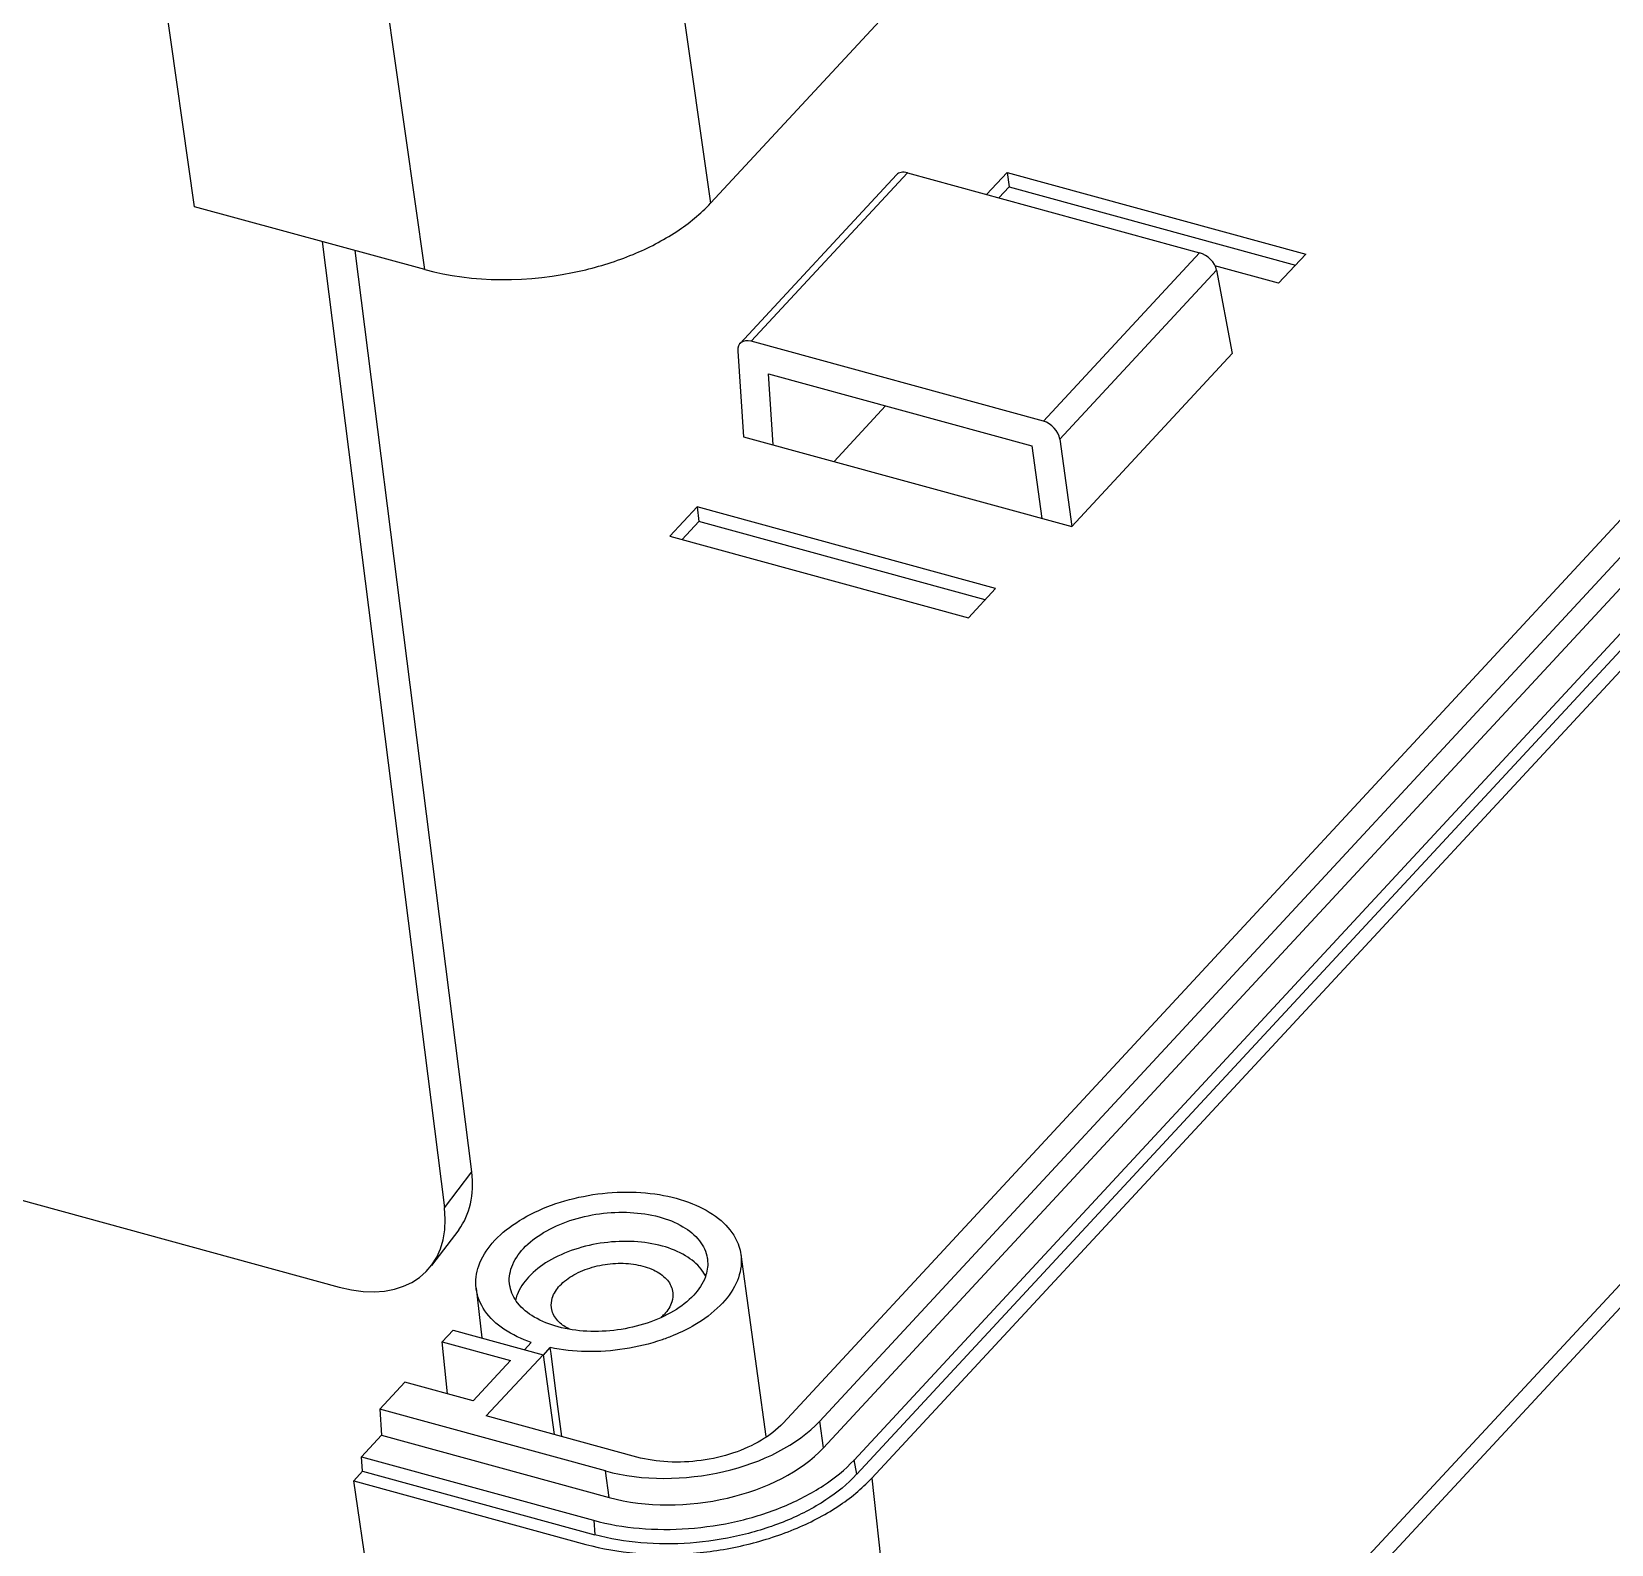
# Model space of a CAD drawing. Header units: inches. Extents: x 1964 to 3446, y -1690 to -1141.
# Drawn here: x 2158.54 to 2203.74, y -1621.33 to -1578.05 of the extents above; entities that cross this region are included whole.
import ezdxf

# ---------------------------------------------------------------- set-up
doc = ezdxf.new("R2010")
doc.units = ezdxf.units.IN
doc.header["$MEASUREMENT"] = 0
doc.layers.get('0').update_dxf_attribs({"linetype": 'CONTINUOUS'})

msp = doc.modelspace()

# ---------------------------------------------------------------- linework, layer by layer
at = {"color": 7, "linetype": 'Continuous'}
for p, q in [((2177.964, -1582.964), (2278.993, -1473.99)), ((2281.372, -1508.566), (2180.043, -1617.863)), ((2281.915, -1509.056), (2181.091, -1617.808)), ((2181.198, -1618.567), (2282.071, -1509.762)), ((2182.075, -1618.921), (2283.11, -1509.94)), ((2182.153, -1619.322), (2283.183, -1510.347)), ((2182.581, -1619.438), (2283.61, -1510.464)), ((2284.229, -1527.345), (2184.303, -1635.128)), ((2283.916, -1528.357), (2183.991, -1636.14)), ((2175.26, -1563.893), (2177.964, -1582.964)), ((2163.209, -1583.062), (2160.552, -1564.325)), ((2169.79, -1584.862), (2167.036, -1565.441)), ((2178.812, -1586.976), (2183.287, -1582.15)), ((2179.132, -1586.912), (2183.599, -1582.093)), ((2183.599, -1582.093), (2191.96, -1584.379)), ((2185.868, -1582.714), (2186.455, -1582.08)), ((2186.455, -1582.08), (2186.511, -1582.495)), ((2186.455, -1582.08), (2194.995, -1584.416)), ((2186.22, -1582.81), (2186.511, -1582.495)), ((2186.511, -1582.495), (2194.7, -1584.734)), ((2169.79, -1584.862), (2163.209, -1583.062)), ((2166.855, -1584.059), (2170.354, -1611.706)), ((2171.136, -1610.678), (2167.8, -1584.318)), ((2191.96, -1584.379), (2187.493, -1589.198)), ((2194.221, -1585.25), (2194.995, -1584.416)), ((2187.96, -1589.711), (2192.444, -1584.874)), ((2194.221, -1585.25), (2192.398, -1584.752)), ((2192.444, -1584.874), (2192.894, -1587.259)), ((2178.745, -1587.191), (2178.908, -1589.643)), ((2187.493, -1589.198), (2179.132, -1586.912)), ((2188.302, -1592.212), (2192.894, -1587.259)), ((2179.762, -1589.877), (2179.627, -1587.845)), ((2179.627, -1587.845), (2187.165, -1589.906)), ((2075.102, -1588.752), (2167.348, -1613.975)), ((2182.976, -1588.761), (2181.501, -1590.352)), ((2178.908, -1589.643), (2188.302, -1592.212)), ((2187.165, -1589.906), (2187.448, -1591.979)), ((2187.96, -1589.711), (2188.302, -1592.212)), ((2176.807, -1592.487), (2177.581, -1591.652)), ((2177.581, -1591.652), (2177.638, -1592.067)), ((2186.121, -1593.987), (2177.581, -1591.652)), ((2177.638, -1592.067), (2177.159, -1592.583)), ((2185.826, -1594.306), (2177.638, -1592.067)), ((2176.807, -1592.487), (2185.347, -1594.822)), ((2185.347, -1594.822), (2186.121, -1593.987)), ((2170.354, -1611.706), (2171.136, -1610.678)), ((2170.764, -1612.331), (2169.982, -1613.359)), ((2178.837, -1613.043), (2179.553, -1618.252)), ((2171.261, -1614.002), (2171.426, -1615.429)), ((2170.602, -1615.204), (2170.29, -1615.54)), ((2170.602, -1615.204), (2173.175, -1615.907)), ((2170.443, -1617.03), (2170.29, -1615.54)), ((2170.29, -1615.54), (2172.247, -1616.075)), ((2172.839, -1615.557), (2172.648, -1615.763)), ((2173.185, -1615.917), (2173.381, -1615.705)), ((2173.404, -1615.877), (2173.381, -1615.705)), ((2172.247, -1616.075), (2171.176, -1617.23)), ((2173.175, -1615.907), (2171.552, -1617.657)), ((2173.175, -1615.907), (2173.499, -1618.19)), ((2173.523, -1616.799), (2173.404, -1615.877)), ((2169.219, -1616.695), (2168.504, -1617.467)), ((2171.176, -1617.23), (2169.219, -1616.695)), ((2173.599, -1617.387), (2173.523, -1616.799)), ((2168.504, -1617.467), (2168.558, -1618.211)), ((2174.96, -1619.232), (2168.504, -1617.467)), ((2173.711, -1618.248), (2173.599, -1617.387)), ((2175.858, -1618.835), (2171.552, -1617.657)), ((2181.198, -1618.567), (2181.091, -1617.808)), ((2168.558, -1618.211), (2167.984, -1618.83)), ((2168.558, -1618.211), (2175.068, -1619.99)), ((2168.014, -1619.243), (2167.984, -1618.83)), ((2167.984, -1618.83), (2174.621, -1620.645)), ((2182.153, -1619.322), (2182.08, -1618.915)), ((2167.759, -1619.518), (2168.014, -1619.243)), ((2168.014, -1619.243), (2174.662, -1621.061)), ((2175.068, -1619.99), (2174.96, -1619.232)), ((2182.581, -1619.438), (2184.303, -1635.128)), ((2169.911, -1634.124), (2167.759, -1619.518)), ((2167.759, -1619.518), (2174.4, -1621.334)), ((2174.625, -1620.645), (2174.662, -1621.061))]:
    msp.add_line(p, q, dxfattribs=at)
for centre, radius, start, end in [((2176.708, -1614.236), 1.26, 37.0446, 38.143), ((2173.524, -1614.592), 1.159, 160.1107, 168.2614), ((2175.646, -1613.817), 1.366, 311.7252, 317.1133)]:
    msp.add_arc(centre, radius, start, end, dxfattribs=at)
for centre, major_axis, ratio, start_param, end_param in [((2183.659, -1582.484), (-0.376, 0.33), 0.640073, -0.920404, -0.018259), ((2192.02, -1584.771), (-0.376, 0.33), 0.640073, -2.456294, -0.920404), ((2172.841, -1581.551), (5.954, 0.749), 0.590668, -2.181407, -1.397379), ((2179.174, -1587.322), (-0.356, 0.351), 0.681171, -0.882165, 0.653725), ((2187.535, -1589.608), (-0.356, 0.351), 0.681171, -2.418054, -0.882165), ((2167.714, -1609.734), (2.939, -2.729), 0.659174, 0.064417, 0.667435), ((2166.932, -1610.762), (2.939, -2.729), 0.659174, 5.382563, 6.950621), ((2177.249, -1616.749), (4.465, 0.561), 0.590668, -2.181407, -0.61335), ((2177.356, -1617.508), (4.465, 0.561), 0.590668, -2.181407, -0.61335)]:
    msp.add_ellipse(centre, major_axis=major_axis, ratio=ratio, start_param=start_param, end_param=end_param, dxfattribs=at)
for points, start_tangent, end_tangent in [([(2174.304, -1584.886), (2175.752, -1584.425), (2177.002, -1583.768), (2177.969, -1582.959)], (0.974081, 0.226199), (0.679871, 0.733332)), ([(2171.261, -1614.002), (2171.337, -1613.365), (2171.725, -1612.717), (2172.394, -1612.139), (2173.287, -1611.679), (2174.33, -1611.376), (2175.433, -1611.256), (2176.504, -1611.328), (2177.452, -1611.587), (2178.198, -1612.012), (2178.677, -1612.565), (2178.836, -1613.044)], (-0.113829, 0.9935), (0.140469, -0.990085)), ([(2172.615, -1612.871), (2173.19, -1612.415), (2173.944, -1612.072), (2174.795, -1611.875), (2175.673, -1611.838), (2176.496, -1611.964), (2177.179, -1612.244), (2177.652, -1612.648), (2177.875, -1613.14), (2177.886, -1613.241)], (0.679871, 0.733332), (0.057275, -0.998358)), ([(2177.699, -1613.458), (2177.256, -1613.079), (2176.59, -1612.8), (2175.785, -1612.672), (2174.922, -1612.705), (2174.077, -1612.897), (2173.328, -1613.235), (2172.761, -1613.685)], (-0.617606, 0.786488), (-0.679871, -0.733332)), ([(2172.231, -1613.958), (2172.226, -1613.934), (2172.281, -1613.396), (2172.615, -1612.871)], (-0.19027, 0.981732), (0.679871, 0.733332)), ([(2178.836, -1613.044), (2178.849, -1613.2), (2178.701, -1613.864), (2178.243, -1614.5), (2177.516, -1615.055), (2176.921, -1615.351)], (0.140469, -0.990085), (-0.922416, -0.386197)), ([(2173.657, -1613.93), (2174.055, -1613.624), (2174.583, -1613.406), (2175.173, -1613.3), (2175.766, -1613.318), (2176.285, -1613.459), (2176.668, -1613.705), (2176.869, -1614.026), (2176.887, -1614.118)], (0.679871, 0.733332), (0.118336, -0.992974)), ([(2177.886, -1613.241), (2177.82, -1613.678), (2177.487, -1614.203)], (0.057275, -0.998358), (-0.679871, -0.733332)), ([(2177.838, -1613.68), (2177.714, -1613.477)], (-0.431341, 0.902189), (-0.602417, 0.798181)), ([(2172.839, -1615.557), (2172.057, -1615.175), (2171.51, -1614.648), (2171.264, -1614.027), (2171.261, -1614.002)], (-0.945629, 0.325248), (-0.113829, 0.9935)), ([(2173.605, -1615.109), (2172.923, -1614.829), (2172.449, -1614.425), (2172.231, -1613.958)], (-0.965394, 0.260795), (-0.19027, 0.981732)), ([(2172.761, -1613.685), (2172.435, -1614.197)], (-0.679871, -0.733332), (-0.33979, -0.940501)), ([(2173.417, -1614.559), (2173.441, -1614.287), (2173.657, -1613.93)], (-0.118336, 0.992974), (0.679871, 0.733332)), ([(2176.887, -1614.118), (2176.863, -1614.39), (2176.647, -1614.747)], (0.118336, -0.992974), (-0.679871, -0.733332)), ([(2177.487, -1614.203), (2176.912, -1614.659)], (-0.679871, -0.733332), (-0.857664, -0.51421)), ([(2173.919, -1615.172), (2173.636, -1614.972), (2173.435, -1614.651), (2173.417, -1614.559)], (-0.890509, 0.454965), (-0.118336, 0.992974)), ([(2176.912, -1614.659), (2176.158, -1615.001)], (-0.857664, -0.51421), (-0.948491, -0.316803)), ([(2176.921, -1615.351), (2176.58, -1615.481), (2175.514, -1615.743), (2174.41, -1615.818), (2173.381, -1615.705)], (-0.922416, -0.386197), (-0.978841, 0.204623)), ([(2176.158, -1615.001), (2175.306, -1615.198), (2174.429, -1615.236), (2173.605, -1615.109)], (-0.948491, -0.316803), (-0.965394, 0.260795)), ([(2180.043, -1617.863), (2179.428, -1618.351), (2178.621, -1618.719), (2177.698, -1618.933), (2176.747, -1618.974), (2175.858, -1618.835)], (-0.679861, -0.733341), (-0.964589, 0.263757)), ([(2174.621, -1620.645), (2175.931, -1620.874), (2177.335, -1620.881), (2178.742, -1620.668), (2180.058, -1620.249), (2181.197, -1619.652), (2182.075, -1618.921)], (0.964449, -0.26427), (0.679871, 0.733332)), ([(2174.4, -1621.334), (2175.835, -1621.586), (2177.375, -1621.594), (2178.918, -1621.361), (2180.362, -1620.902), (2181.611, -1620.247), (2182.581, -1619.438)], (0.964546, -0.263915), (0.679867, 0.733335)), ([(2182.148, -1619.328), (2181.266, -1620.063), (2180.122, -1620.663), (2178.799, -1621.083), (2177.386, -1621.297), (2175.975, -1621.29), (2174.659, -1621.06)], (-0.679871, -0.733332), (-0.964449, 0.26427))]:
    msp.add_spline(points, degree=3, dxfattribs=dict(at, start_tangent=start_tangent, end_tangent=end_tangent))

doc.saveas('drawing.dxf')
